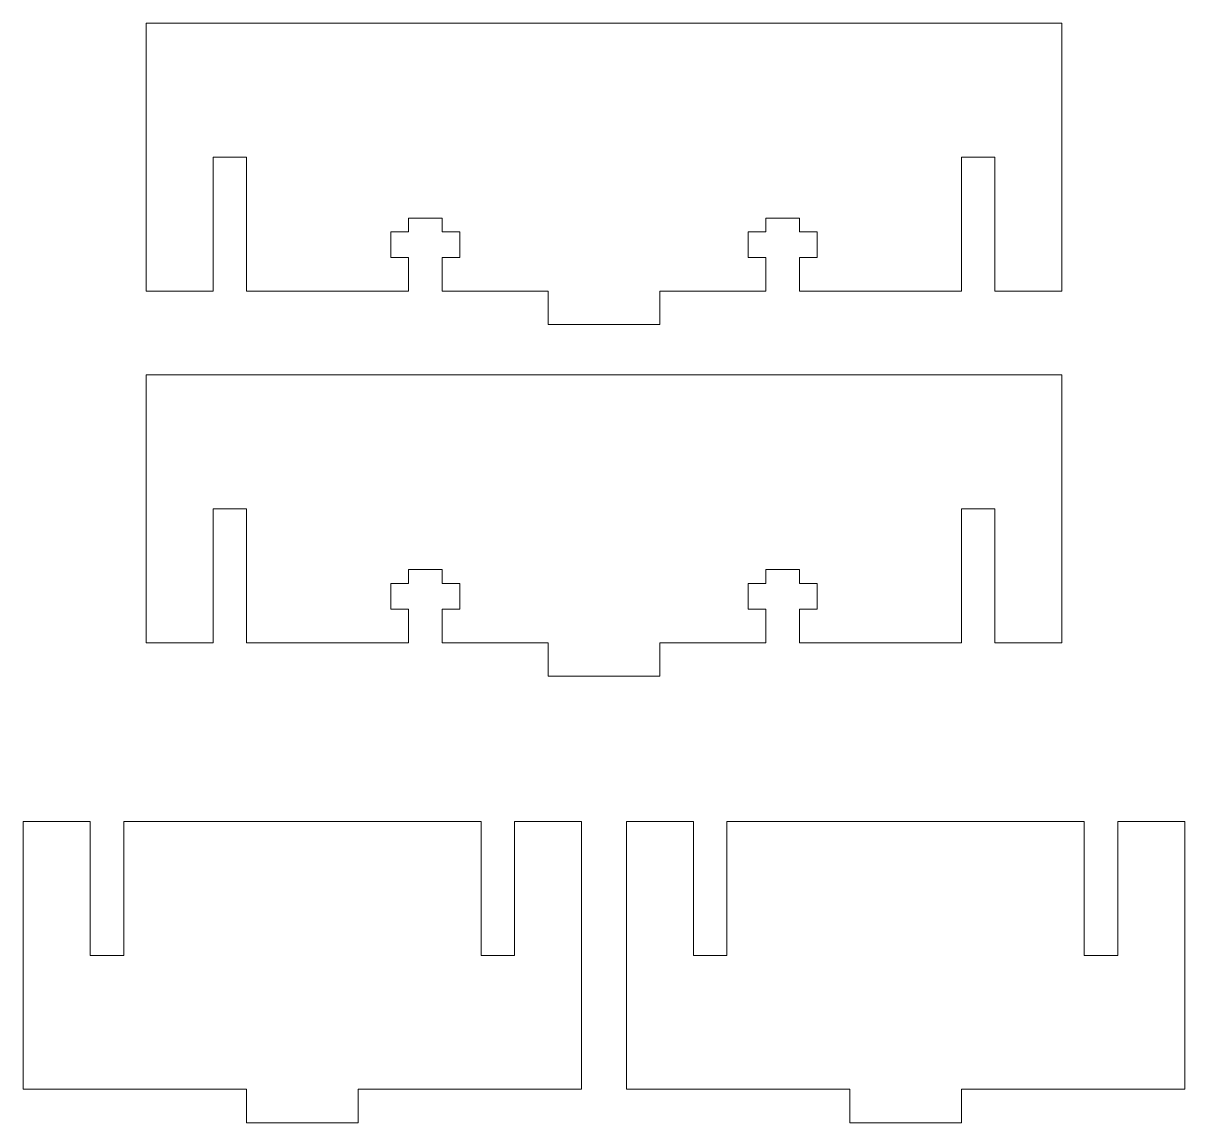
# Model space of a CAD drawing. Header units: millimetres. Extents: x -52 to 52, y -15 to 84.
import ezdxf

# ---------------------------------------------------------------- set-up
doc = ezdxf.new("R2010")
doc.units = ezdxf.units.MM
doc.layers.add('Cut_First', color=7, linetype='CONTINUOUS', lineweight=0, true_color=0x000000)

# ---------------------------------------------------------------- blocks, each defined once
blk = doc.blocks.new('Side_Piece')
at = {"layer": 'Cut_First'}
for p, q in [((41, 12), (-41, 12)), ((-41, 12), (-41, -12)), ((41, -12), (41, 12)), ((-32, 0), (-35, 0)), ((-35, 0), (-35, -12)), ((-32, -12), (-32, 0)), ((35, 0), (32, 0)), ((32, 0), (32, -12)), ((35, -12), (35, 0)), ((-17.5, -6.7), (-17.5, -5.45)), ((-17.5, -5.45), (-14.5, -5.45)), ((-14.5, -5.45), (-14.5, -6.7)), ((14.5, -6.7), (14.5, -5.45)), ((14.5, -5.45), (17.5, -5.45)), ((17.5, -5.45), (17.5, -6.7)), ((-19.1, -9), (-19.1, -6.7)), ((-19.1, -6.7), (-17.5, -6.7)), ((-14.5, -6.7), (-12.9, -6.7)), ((-12.9, -6.7), (-12.9, -9)), ((12.9, -9), (12.9, -6.7)), ((12.9, -6.7), (14.5, -6.7)), ((17.5, -6.7), (19.1, -6.7)), ((19.1, -6.7), (19.1, -9)), ((-17.5, -9), (-19.1, -9)), ((-17.5, -12), (-17.5, -9)), ((-12.9, -9), (-14.5, -9)), ((-14.5, -9), (-14.5, -12)), ((14.5, -9), (12.9, -9)), ((14.5, -12), (14.5, -9)), ((19.1, -9), (17.5, -9)), ((17.5, -9), (17.5, -12)), ((-41, -12), (-35, -12)), ((-32, -12), (-17.5, -12)), ((-14.5, -12), (-5, -12)), ((-5, -12), (-5, -15)), ((5, -15), (5, -12)), ((5, -12), (14.5, -12)), ((17.5, -12), (32, -12)), ((35, -12), (41, -12)), ((-5, -15), (5, -15))]:
    blk.add_line(p, q, dxfattribs=at)
blk = doc.blocks.new('End_Piece')
at = {"layer": 'Cut_First'}
for p, q in [((-25, 12), (-25, -12)), ((-19, 12), (-25, 12)), ((-19, 12), (-19, 0)), ((-16, 0), (-16, 12)), ((16, 12), (-16, 12)), ((16, 12), (16, 0)), ((19, 0), (19, 12)), ((25, 12), (19, 12)), ((25, -12), (25, 12)), ((-19, 0), (-16, 0)), ((16, 0), (19, 0)), ((-25, -12), (-5, -12)), ((-5, -12), (-5, -15)), ((5, -15), (5, -12)), ((5, -12), (25, -12)), ((-5, -15), (5, -15))]:
    blk.add_line(p, q, dxfattribs=at)

msp = doc.modelspace()

# ---------------------------------------------------------------- block references
at = {"layer": 'Cut_First'}
for name, p in [('Side_Piece', (0, 71.5)), ('Side_Piece', (0, 40)), ('End_Piece', (-27, 0)), ('End_Piece', (27, 0))]:
    msp.add_blockref(name, p, dxfattribs=at)

doc.saveas('drawing.dxf')
